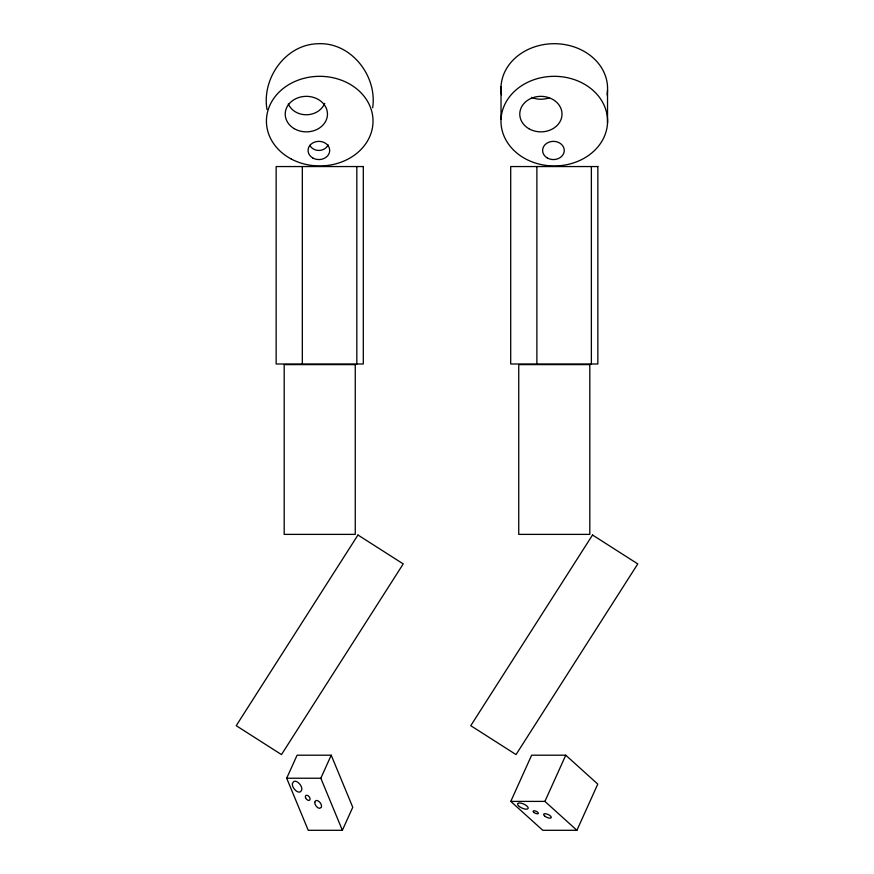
<?xml version="1.0" encoding="UTF-8"?>
<svg xmlns="http://www.w3.org/2000/svg" width="874" height="874" viewBox="0 0 874 874"><rect width="100%" height="100%" fill="white"/><g stroke="black" fill="none" stroke-linecap="round" stroke-linejoin="round"><path stroke-width="1.31" d="M372.663 107.753C377.492 75.896 350.9 41.755 317.666 43.744C285.383 44.585 261.621 78.584 266.985 109.436M286.694 778.231L297.084 755.202L331.213 755.202L352.757 807.27L342.368 830.3L308.238 830.3L286.694 778.231L320.824 778.231L331.213 755.202M510.777 801.403L531.632 755.202L565.762 755.202L597.772 784.109L576.916 830.3L542.787 830.3L510.777 801.403L544.906 801.403L576.916 830.3M544.906 801.403L565.762 755.202M324.757 103.361C318.278 118.165 295.204 118.722 288.267 103.973M328.154 144.876C324.746 152.021 313.624 152.415 309.866 145.335M320.824 778.231L342.368 830.3M607.528 90.295L607.528 122.917A53.303 44.814 0 0 1 525.798 159.013A53.303 44.814 0 0 1 529.491 81.457A53.303 44.814 0 0 1 607.528 122.917M591.37 166.552L591.37 363.999M536.876 166.552L536.876 363.999M501.021 86.723L501.021 119.334M356.821 166.552L356.821 363.999M302.328 166.552L302.328 363.999M501.501 94.807A53.303 44.814 0 0 1 554.324 43.7A53.303 44.814 0 0 1 607.037 94.884M549.418 97.735A21.129 17.764 0 0 1 531.512 97.396M314.727 802.277C314.476 805.107 318.748 810.515 321.304 807.379C322.921 803.916 316.093 797.208 314.727 802.277M292.397 783.77C291.61 788.282 300.001 796.258 301.803 789.561C302.59 785.06 294.188 777.062 292.397 783.77M357.969 535.008L236.22 725.682L281.483 754.59L403.231 563.905L357.969 535.008M592.517 535.008L470.769 725.682L516.031 754.59L637.78 563.905L592.517 535.008M363.3 166.552L276.151 166.552L276.151 363.999L363.3 363.999L363.3 166.552M597.849 166.552L510.7 166.552L510.7 363.999L597.849 363.999L597.849 166.552M355.259 364.611L284.192 364.611L284.192 534.385L355.259 534.385L355.259 364.611M589.808 364.611L518.741 364.611L518.741 534.385L589.808 534.385L589.808 364.611M305.55 797.689A2.983 1.824 50.4 0 0 309.614 800.136A2.983 1.824 50.4 0 0 307.976 795.679A2.983 1.824 50.4 0 0 305.55 797.689M519.407 806.593A5.79 2.207 24.3 0 0 528.147 808.483A5.79 2.207 24.3 0 0 521.09 803.162A5.79 2.207 24.3 0 0 519.407 806.593M534.069 812.547A2.83 1.071 24.3 0 0 538.318 813.443A2.83 1.071 24.3 0 0 534.844 810.854A2.83 1.071 24.3 0 0 534.069 812.547M544.819 816.163A4.151 1.584 24.3 0 0 551.188 817.703A4.151 1.584 24.3 0 0 546.337 813.858A4.151 1.584 24.3 0 0 544.819 816.163M547.332 157.986A10.827 9.111 0 0 0 564.233 151.136A10.827 9.111 0 0 0 548.719 142.265A10.827 9.111 0 0 0 547.332 157.986M528.704 128.609A21.129 17.764 0 0 0 561.927 115.729A21.129 17.764 0 0 0 532.058 97.975A21.129 17.764 0 0 0 528.704 128.609M291.25 159.013A53.303 44.814 0 0 0 372.979 122.917A53.303 44.814 0 0 0 294.942 81.457A53.303 44.814 0 0 0 291.25 159.013M294.156 128.609A21.129 17.764 0 0 0 327.379 115.729A21.129 17.764 0 0 0 297.499 97.975A21.129 17.764 0 0 0 294.156 128.609M312.783 157.986A10.827 9.111 0 0 0 329.673 151.136A10.827 9.111 0 0 0 314.17 142.265A10.827 9.111 0 0 0 312.783 157.986"/></g></svg>
